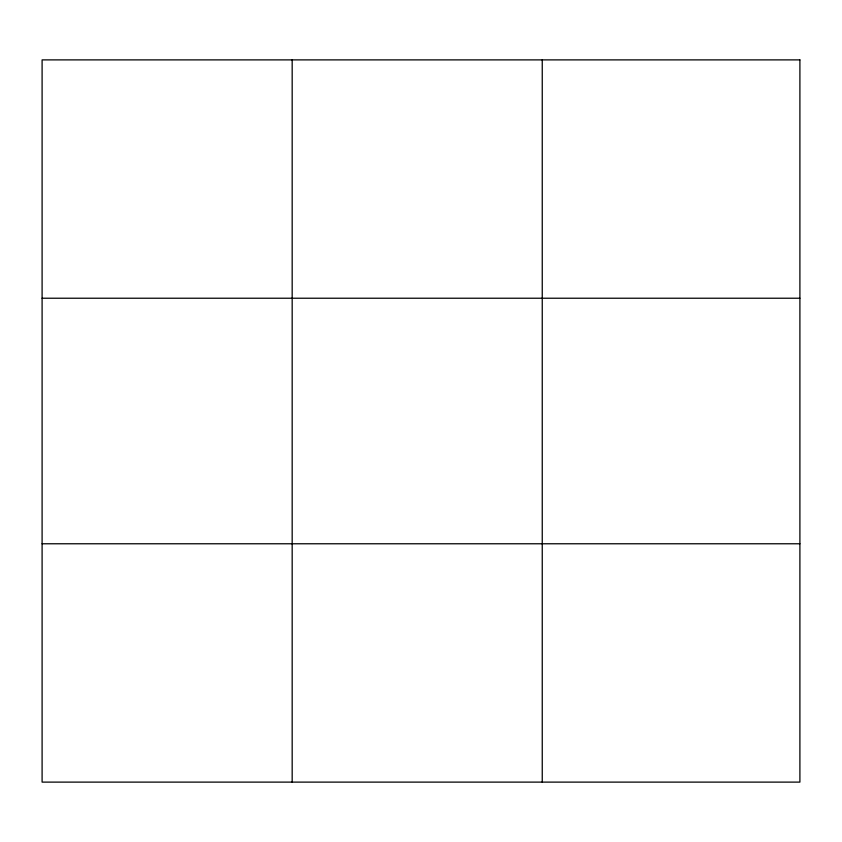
<?xml version="1.0" encoding="UTF-8"?>
<svg xmlns="http://www.w3.org/2000/svg" width="842" height="842" viewBox="0 0 842 842"><rect width="100%" height="100%" fill="white"/><g stroke="black" fill="none" stroke-linecap="round" stroke-linejoin="round"><path stroke-width="1.26" d="M292.174 59.887L292.174 782.113M542.248 59.887L542.248 782.113M42.1 298.226L799.9 298.226M42.1 543.774L799.9 543.774M799.9 59.887L799.9 782.113L42.1 782.113L42.1 59.887L799.9 59.887"/></g></svg>
